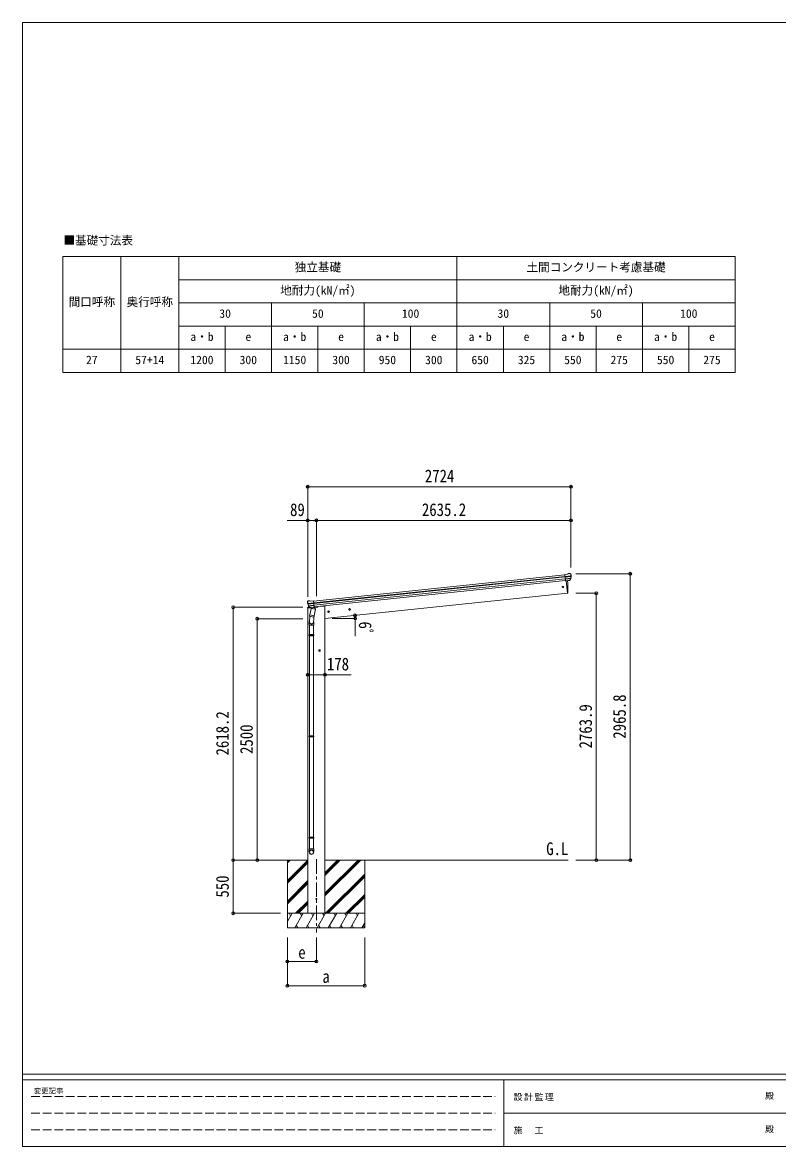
# Model space of a CAD drawing. Units: millimetres at full size, sheet at 1:30. Extents: x -8432 to 8432, y -5820 to 5820.
# Drawn here: x -8432 to -616, y -5820 to 5820 of the extents above; entities that cross this region are included whole.
import ezdxf
from ezdxf.enums import TextEntityAlignment as Align

# ---------------------------------------------------------------- set-up
doc = ezdxf.new("R2010")
doc.units = ezdxf.units.MM
doc.header["$LTSCALE"] = 30
doc.header["$PDMODE"] = 32
doc.header["$PDSIZE"] = 30
doc.linetypes.add('CHAIN1', pattern=[8, 5, -1, 1, -1])
doc.linetypes.add('DASHED3', pattern=[4, 3, -1])
for name, color, linetype, lineweight in [('0-0_0', 7, 'Continuous', 9), ('0-1_本体', 5, 'CHAIN1', 9), ('0-3_ELV2', 4, 'Continuous', 9), ('0-6_OTH_LINE', 6, 'Continuous', 9), ('0-9_OUTLINE', 7, 'Continuous', 9), ('8-0', 7, 'Continuous', 18), ('F-0_240', 7, 'Continuous', 9)]:
    doc.layers.add(name, color=color, linetype=linetype, lineweight=lineweight)
doc.layers.add('0-7_SHAPE', color=7, linetype='Continuous')
doc.styles.add('ＭＳ ゴシック', font='')
doc.styles.get('ＭＳ ゴシック').set_extended_font_data('MS Gothic')

msp = doc.modelspace()

# ---------------------------------------------------------------- linework, layer by layer
at = {"layer": '0-0_0'}
for p, q in [((-5929.77, -2854.52), (-5478.63, -2854.52)), ((-5689.63, -2854.52), (-5689.63, -3554.52)), ((-5689.63, -2881.9), (-5662.25, -2854.52)), ((-5689.63, -2867.76), (-5676.39, -2854.52)), ((-5689.63, -3065.75), (-5478.63, -2854.75)), ((-5689.63, -3079.89), (-5478.63, -2868.89)), ((-5689.63, -3094.03), (-5478.63, -2883.03)), ((-5300.63, -2854.52), (-2783.18, -2854.52)), ((-5300.63, -3225.53), (-4929.62, -2854.52)), ((-5300.63, -3197.25), (-4957.9, -2854.52)), ((-5300.63, -3211.39), (-4943.76, -2854.52)), ((-5300.63, -3013.4), (-5141.75, -2854.52)), ((-5300.63, -2999.26), (-5155.89, -2854.52)), ((-5300.63, -2985.12), (-5170.03, -2854.52)), ((-4889.63, -2854.52), (-4889.63, -3554.52)), ((-5295.77, -3404.52), (-4889.63, -2998.38)), ((-5281.63, -3404.52), (-4889.63, -3012.52)), ((-5689.63, -3277.88), (-5478.63, -3066.88)), ((-5689.63, -3292.02), (-5478.63, -3081.02)), ((-5689.63, -3306.16), (-5478.63, -3095.17)), ((-5267.49, -3404.52), (-4889.63, -3026.67)), ((-5083.64, -3404.52), (-4889.63, -3210.51)), ((-5069.5, -3404.52), (-4889.63, -3224.65)), ((-5055.36, -3404.52), (-4889.63, -3238.8)), ((-5604.14, -3404.52), (-5478.63, -3279.01)), ((-5590, -3404.52), (-5478.63, -3293.15)), ((-5575.86, -3404.52), (-5478.63, -3307.3)), ((-4889.63, -3404.52), (-5689.63, -3404.52)), ((-5689.63, -3488.35), (-5641.23, -3404.52)), ((-5656.23, -3430.5), (-5671.23, -3404.52)), ((-5612.36, -3554.52), (-5525.76, -3404.52)), ((-5540.76, -3430.5), (-5555.76, -3404.52)), ((-5496.89, -3554.52), (-5410.29, -3404.52)), ((-5425.29, -3430.5), (-5440.29, -3404.52)), ((-5381.42, -3554.52), (-5294.82, -3404.52)), ((-5309.82, -3430.5), (-5324.82, -3404.52)), ((-5265.95, -3554.52), (-5179.35, -3404.52)), ((-5194.35, -3430.5), (-5209.35, -3404.52)), ((-5150.48, -3554.52), (-5063.88, -3404.52)), ((-5093.88, -3404.52), (-5078.88, -3430.5)), ((-5035.01, -3554.52), (-4948.41, -3404.52)), ((-4963.41, -3430.5), (-4978.41, -3404.52)), ((-5689.63, -3554.52), (-4889.63, -3554.52)), ((-5597.37, -3528.54), (-5582.37, -3554.52)), ((-5481.89, -3528.54), (-5466.9, -3554.52)), ((-5366.43, -3528.54), (-5351.43, -3554.52)), ((-5250.96, -3528.54), (-5235.96, -3554.52)), ((-5135.49, -3528.54), (-5120.49, -3554.52)), ((-5020.01, -3528.54), (-5005.02, -3554.52)), ((-4919.54, -3554.52), (-4889.63, -3502.71)), ((-4904.54, -3528.54), (-4889.63, -3554.37))]:
    msp.add_line(p, q, dxfattribs=at)
at = {"layer": '0-1_本体'}
msp.add_line((-5389.63, -2845.53), (-5389.63, -3604.74), dxfattribs=at)
at = {"layer": '0-3_ELV2'}
for p, q in [((-5418.72, -172.52), (-2816.97, 100.94)), ((-5416.74, -191.41), (-2814.99, 82.04)), ((-5416.31, -195.59), (-2814.55, 77.87)), ((-5414.21, -215.45), (-2812.46, 58.01)), ((-2810.7, 41.27), (-5412.45, -232.19)), ((-2790.66, 105.72), (-2817.18, 102.93)), ((-2810.4, 38.38), (-2817.18, 102.93)), ((-2815.03, 82.4), (-2755.29, 88.68)), ((-2754.81, 82.81), (-2814.41, 76.55)), ((-2755.64, 66.06), (-2812.68, 60.06)), ((-2757.03, 61.39), (-2812.21, 55.6)), ((-2767.04, 43.16), (-2810.42, 38.6)), ((-2810.4, 38.38), (-2800.45, 39.42)), ((-2803.52, 39.1), (-2790.13, -88.29)), ((-2800.45, 39.42), (-2800.18, 39.36)), ((-2800.18, 39.36), (-2774.85, 42.02)), ((-2790.66, 105.72), (-2779.06, 112.69)), ((-2777.83, 113.1), (-2764.34, 114.52)), ((-2774.85, 42.02), (-2774.6, 42.14)), ((-2774.6, 42.14), (-2766.9, 42.95)), ((-2765.59, 44.82), (-2756.14, 63.12)), ((-2764.54, 44.39), (-2754.42, 62.65)), ((-2760.68, 113.43), (-2760.68, 113.43)), ((-2760.68, 113.43), (-2755.5, 109.23)), ((-2754.11, 105.54), (-2754.42, 107.39)), ((-2790.13, -88.29), (-5300.63, -352.16)), ((-2790.13, -88.29), (-2788.07, -88)), ((-5481.17, -181.09), (-5481.25, -179.22)), ((-5479.88, -176.32), (-5480.58, -177.18)), ((-5476.39, -172), (-5479.88, -176.32)), ((-5416.77, -191.06), (-5476.51, -197.33)), ((-5476.39, -172), (-5476.38, -172)), ((-5475.76, -203.17), (-5416.16, -196.91)), ((-5473.03, -170.18), (-5473.02, -170.18)), ((-5458.25, -238.73), (-5471.95, -222.98)), ((-5471.46, -219.39), (-5414.43, -213.39)), ((-5457.31, -238.09), (-5470.36, -222.16)), ((-5469.13, -223.66), (-5413.96, -217.86)), ((-5445.45, -173.31), (-5418.93, -170.53)), ((-5412.15, -235.08), (-5418.93, -170.53)), ((-5373.9, -228.13), (-5374.33, -231.36)), ((-5343.13, -225.52), (-5373.99, -228.76)), ((-5300.63, -225.52), (-5343.13, -225.52)), ((-5300.63, -3404.52), (-5300.63, -225.52)), ((-5480.88, -239.68), (-5481.78, -246.51)), ((-5481.78, -246.51), (-5448.05, -242.97)), ((-5478.63, -3404.52), (-5478.63, -246.18)), ((-5461.37, -235.32), (-5478.22, -237.09)), ((-5447.95, -238.84), (-5455.64, -239.65)), ((-5455.55, -239.41), (-5412.17, -234.85)), ((-5454.8, -239.65), (-5453.23, -239.49)), ((-5453.23, -239.49), (-5415.69, -235.54)), ((-5447.68, -238.91), (-5447.95, -238.84)), ((-5422.35, -236.24), (-5447.68, -238.91)), ((-5422.09, -236.12), (-5422.35, -236.24)), ((-5412.15, -235.08), (-5422.09, -236.12)), ((-5415.69, -235.54), (-5414.13, -235.38)), ((-5408.03, -238.76), (-5378.76, -235.68)), ((-5264.7, -273.46), (-5270.77, -277.87)), ((-5257.84, -276.52), (-5264.7, -273.46)), ((-5263.13, -288.39), (-5257.06, -283.98)), ((-5257.06, -283.98), (-5257.84, -276.52)), ((-5045.91, -250.47), (-5051.98, -254.88)), ((-5039.05, -253.52), (-5045.91, -250.47)), ((-5044.34, -265.4), (-5038.26, -260.98)), ((-5038.26, -260.98), (-5039.05, -253.52)), ((-5357.13, -676.57), (-5363.63, -680.32)), ((-5363.63, -680.32), (-5363.63, -687.82)), ((-5363.63, -687.82), (-5357.13, -691.58)), ((-5350.63, -680.32), (-5357.13, -676.57))]:
    msp.add_line(p, q, dxfattribs=at)
for points in [[(-5459.54, -168.76), (-5459.54, -168.76), (-5473.02, -170.18)], [(-5445.45, -173.31), (-5458.25, -168.91), (-5458.25, -168.91)], [(-5270.77, -277.87), (-5269.99, -285.34), (-5263.13, -288.39)], [(-5051.98, -254.88), (-5051.19, -262.34), (-5044.34, -265.4)], [(-5357.13, -691.58), (-5350.63, -687.82), (-5350.63, -680.32)]]:
    msp.add_lwpolyline(points, dxfattribs=at)
for centre, radius in [((-2836.92, -25.74), 6.5), ((-5263.92, -280.93), 8.5), ((-5263.92, -280.93), 7.7), ((-5263.92, -280.93), 6.5), ((-5045.12, -257.93), 8.5), ((-5045.12, -257.93), 7.7), ((-5045.12, -257.93), 6.5), ((-5357.13, -684.07), 8.5), ((-5357.13, -684.07), 7.7), ((-5357.13, -684.07), 6.5), ((-5389.63, -3254.52), 4.5)]:
    msp.add_circle(centre, radius, dxfattribs=at)
for centre, radius, start, end in [((-3684.73, -48.08), 900, 357.63919, 5.64987), ((-2777.52, 110.11), 3, 96.02369, 120.97631), ((-2767.16, 45.84), 2.99, 285.2717, 331.00739), ((-2763.82, 109.54), 5, 51.04426, 95.95574), ((-2947.67, 83.89), 192.44, 1.4271, 6.57578), ((-2758.81, 64.49), 3, 332.69111, 354.20009), ((-2955, 84.42), 200.2, 354.20009, 359.53883), ((-2710.01, 90.79), 45.32, 182.67122, 185.64518), ((-2754.62, 81.47), 1.35, 95.1605, 97.91927), ((-2752.01, 83.03), 2.74, 179.02151, 184.43412), ((-2757.04, 64.1), 3, 331, 354.13916), ((-2955, 84.42), 202, 354.13916, 6), ((-2788.49, -85.03), 3, 278, 357.63919), ((-5280.28, -159.97), 202, 186, 197.86084), ((-5287.34, -162.02), 192.44, 185.42422, 190.5729), ((-5521.23, -204.68), 45.32, 6.35482, 9.32878), ((-5472.5, -175.15), 5, 96.04426, 140.95574), ((-5478.54, -203.54), 2.74, 7.56588, 12.97849), ((-5475.67, -204.52), 1.35, 94.08073, 96.8395), ((-5280.28, -159.97), 200.2, 192.46117, 197.79991), ((-5469.68, -221.01), 3, 197.86084, 221), ((-5468.04, -220.26), 3, 197.79991, 219.30889), ((-5459.23, -171.74), 3, 71.02369, 95.97631), ((-5379.29, -230.71), 5, 276, 352.5), ((-5477.9, -240.07), 3, 96, 172.5), ((-5455.99, -236.77), 2.99, 220.99261, 266.7283), ((-5454.85, -239.16), 0.5, 240.73754, 276), ((-5414.18, -234.88), 0.5, 276, 311.26246)]:
    msp.add_arc(centre, radius, start, end, dxfattribs=at)
for centre, major_axis, ratio, start_param, end_param in [((-2767.36, 46.14), (-0.11, 3), 0.642905, 3.24593831, 4.20392797), ((-2767.22, 45.94), (1.66, -2.51), 0.997631, 5.80419048, 5.89294842), ((-2767.3, 46.04), (3.53, -2.11), 0.650902, 5.25614477, 5.32895537), ((-2764.93, 46.39), (1.08, 3.13), 0.040856, 2.11350352, 2.14162489), ((-2756.37, 105.93), (-0.87, 5.91), 0.020485, 0.67143203, 1.56913061), ((-2761.77, 110.45), (5.88, -1.31), 0.24881, 0.46058498, 0.46410383), ((-2757.39, 106.9), (-2.34, 1.9), 0.995767, 3.98597162, 4.71238898), ((-2952.7, 62.47), (-20.92, 199.05), 0.994373, 4.71137894, 4.7277536), ((-5478.25, -179.07), (1.9, 2.34), 0.995767, 1.57079633, 2.29721369), ((-5474.7, -174.69), (-5.48, -2.51), 0.24881, 5.81908147, 5.82260033), ((-5479.04, -180.23), (-0.38, 5.97), 0.020485, 4.7140547, 5.61175327), ((-5277.97, -181.92), (-20.92, 199.05), 0.994373, 1.55543171, 1.57180637), ((-5277.97, -181.92), (-20.92, 199.05), 0.994373, 4.71137894, 4.7277536), ((-5458.29, -236.69), (-1.71, 2.84), 0.040856, 4.14156042, 4.16968179), ((-5455.86, -236.43), (-0.51, 2.96), 0.642905, 2.07925734, 3.03724699), ((-5455.9, -236.54), (-3.02, -2.79), 0.650902, 0.95422993, 1.02704053), ((-5455.95, -236.66), (-1.1, -2.8), 0.997631, 0.39023689, 0.47899483)]:
    msp.add_ellipse(centre, major_axis=major_axis, ratio=ratio, start_param=start_param, end_param=end_param, dxfattribs=at)
at = {"layer": '0-6_OTH_LINE'}
for p, q in [((-5478.63, 1012.53), (-5478.63, -128.54)), ((-5478.63, 1012.53), (-2754.38, 1012.53)), ((-2754.38, 1012.53), (-2754.38, 175.35)), ((-5478.63, 663.53), (-5692.16, 663.53)), ((-5389.63, 663.53), (-5478.63, 663.53)), ((-5478.63, 663.53), (-5478.63, 175.35)), ((-5389.63, 663.53), (-5389.63, -120.37)), ((-2754.38, 663.53), (-5389.63, 663.53)), ((-2754.38, 663.53), (-2754.38, 175.35)), ((-2140.39, 111.28), (-2704.25, 111.28)), ((-2140.39, 111.28), (-2140.39, -2854.52)), ((-2491.39, -90.62), (-2704.25, -90.62)), ((-2491.39, -90.62), (-2491.39, -2854.52)), ((-6250.88, -2854.52), (-6250.88, -236.32)), ((-6250.88, -236.32), (-5529.13, -236.32)), ((-6001.88, -2854.52), (-6001.88, -354.52)), ((-6001.88, -354.52), (-5529.13, -354.52)), ((-5300.63, -934.07), (-5478.63, -934.07)), ((-6250.88, -2854.52), (-5760.49, -2854.52)), ((-6250.88, -3404.52), (-6250.88, -2854.52)), ((-6001.88, -2854.52), (-5760.49, -2854.52)), ((-2491.39, -2854.52), (-2704.25, -2854.52)), ((-2140.39, -2854.52), (-2704.25, -2854.52)), ((-6250.88, -3404.52), (-5760.49, -3404.52)), ((-5689.63, -4154.52), (-5689.63, -3655.52)), ((-5689.63, -3904.52), (-5689.63, -3655.52)), ((-5389.63, -3904.52), (-5389.63, -3655.52)), ((-4889.63, -4154.52), (-4889.63, -3655.52)), ((-5689.63, -3904.52), (-5389.63, -3904.52)), ((-5689.63, -4154.52), (-4889.63, -4154.52))]:
    msp.add_line(p, q, dxfattribs=at)
at = {"layer": '0-6_OTH_LINE', "lineweight": 18}
for p, q in [((-4988.48, -352.16), (-5226.27, -352.16)), ((-4988.48, -352.16), (-4988.48, -533.66)), ((-5300.63, -934.07), (-5028.58, -934.07))]:
    msp.add_line(p, q, dxfattribs=at)
at = {"layer": '0-6_OTH_LINE'}
msp.add_arc((-5226.27, -352.16), 237.79, 0, 7.8733, dxfattribs=at)
for p in [(-5478.63, 1012.53), (-2754.38, 1012.53), (-5478.63, 663.53), (-5389.63, 663.53), (-2754.38, 663.53), (-2140.39, 111.28), (-2491.39, -90.62), (-6250.88, -236.32), (-6001.88, -354.52), (-4990.72, -319.58), (-4988.48, -352.16), (-5478.63, -934.07), (-5300.63, -934.07), (-6250.88, -2854.52), (-6001.88, -2854.52), (-2491.39, -2854.52), (-2140.39, -2854.52), (-6250.88, -3404.52), (-5689.63, -3904.52), (-5389.63, -3904.52), (-5689.63, -4154.52), (-4889.63, -4154.52)]:
    msp.add_point(p, dxfattribs=at)
at = {"layer": '0-9_OUTLINE'}
for p, q in [((-5455.76, -328.96), (-5461.32, -384.68)), ((-5460.65, -325.92), (-5458.16, -313.67)), ((-5460.44, -327.32), (-5460.44, -327.32)), ((-5459.1, -328.28), (-5418.14, -336.61)), ((-5444.81, -248.02), (-5458.17, -313.67)), ((-5413.29, -322.8), (-5458.17, -313.67)), ((-5454.8, -239.65), (-5414.13, -235.38)), ((-5451.44, -239.95), (-5451.59, -240.68)), ((-5450.98, -241.81), (-5426.22, -251.56)), ((-5399.93, -257.15), (-5444.81, -248.02)), ((-5442.64, -245.1), (-5443.3, -248.33)), ((-5421.83, -236.57), (-5424.75, -250.92)), ((-5412.86, -320.66), (-5419.51, -388.41)), ((-5413.3, -322.8), (-5415.84, -335.27)), ((-5413.29, -322.8), (-5399.93, -257.15)), ((-5412.31, -233.5), (-5411.39, -233.68)), ((-5411.39, -233.68), (-5400.19, -250.61)), ((-5400.19, -250.61), (-5401.45, -256.84)), ((-5463.47, -421.84), (-5463.47, -387.49)), ((-5417.47, -421.84), (-5463.47, -421.84)), ((-5461.47, -421.84), (-5461.47, -518.59)), ((-5419.47, -421.84), (-5419.47, -518.59)), ((-5417.47, -387.19), (-5417.47, -421.84)), ((-5463.47, -520.59), (-5462.47, -518.59)), ((-5417.47, -520.59), (-5463.47, -520.59)), ((-5417.47, -528.59), (-5463.47, -528.59)), ((-5418.47, -518.59), (-5462.47, -518.59)), ((-5418.47, -530.59), (-5462.47, -530.59)), ((-5461.47, -530.59), (-5461.47, -1566.77)), ((-5419.47, -530.59), (-5419.47, -1566.77)), ((-5417.47, -520.59), (-5418.47, -518.59)), ((-5417.47, -528.59), (-5418.47, -530.59)), ((-5417.47, -520.59), (-5417.47, -528.59)), ((-5463.47, -1568.77), (-5462.47, -1566.77)), ((-5417.47, -1568.77), (-5463.47, -1568.77)), ((-5417.47, -1576.77), (-5463.47, -1576.77)), ((-5418.47, -1566.77), (-5462.47, -1566.77)), ((-5418.47, -1578.77), (-5462.47, -1578.77)), ((-5461.47, -1578.77), (-5461.47, -2614.96)), ((-5419.47, -1578.77), (-5419.47, -2614.96)), ((-5417.47, -1568.77), (-5418.47, -1566.77)), ((-5417.47, -1576.77), (-5418.47, -1578.77)), ((-5417.47, -1568.77), (-5417.47, -1576.77)), ((-5463.47, -2616.96), (-5462.47, -2614.96)), ((-5417.47, -2616.96), (-5463.47, -2616.96)), ((-5417.47, -2624.96), (-5463.47, -2624.96)), ((-5418.47, -2614.96), (-5462.47, -2614.96)), ((-5418.47, -2626.96), (-5462.47, -2626.96)), ((-5461.47, -2626.96), (-5461.47, -2736.96)), ((-5419.47, -2626.96), (-5419.47, -2736.96)), ((-5417.47, -2616.96), (-5418.47, -2614.96)), ((-5417.47, -2624.96), (-5418.47, -2626.96)), ((-5417.47, -2616.96), (-5417.47, -2624.96)), ((-5463.47, -2771.1), (-5463.47, -2736.96)), ((-5417.47, -2736.96), (-5463.47, -2736.96)), ((-5417.47, -2771.1), (-5417.47, -2736.96))]:
    msp.add_line(p, q, dxfattribs=at)
for points in [[(-5463.47, -520.59), (-5463.47, -528.59), (-5462.47, -530.59)], [(-5463.47, -1568.77), (-5463.47, -1576.77), (-5462.47, -1578.77)], [(-5463.47, -2616.96), (-5463.47, -2624.96), (-5462.47, -2626.96)]]:
    msp.add_lwpolyline(points, dxfattribs=at)
for centre, radius, start, end in [((-5458.75, -326.34), 1.95, 167.54017, 209.97766), ((-5458.7, -326.32), 2, 209.90962, 258.5), ((-5454.85, -239.16), 0.5, 240.73754, 276), ((-5451.93, -239.86), 0.5, 348.5, 96), ((-5450.61, -240.88), 1, 168.5, 248.5), ((-5425.75, -250.65), 1.03, 242.53897, 344.46569), ((-5421.25, -236.73), 0.604, 93.09842, 164.70595), ((-5417.74, -334.65), 2, 258.5, 341.96843), ((-5414.18, -234.88), 0.5, 276, 311.26246), ((-5433.47, -387.49), 30, 177.45142, 180)]:
    msp.add_arc(centre, radius, start, end, dxfattribs=at)
for centre, major_axis, ratio, start_param, end_param in [((-5440.47, -387.19), (23, 0), 0.996195, 2.62193603, 6.60747969), ((-5440.47, -387.19), (21, 0), 0.996195, 3.02154981, 6.2247991), ((-5440.47, -2769.36), (-23, 0), 0.996195, 3.14159265, 6.28318531), ((-5440.47, -2771.1), (-23, 0), 0.996195, 3.14159265, 6.28318531), ((-5440.47, -2771.1), (0, -23.43), 0.981806, 4.71238898, 7.85398163)]:
    msp.add_ellipse(centre, major_axis=major_axis, ratio=ratio, start_param=start_param, end_param=end_param, dxfattribs=at)
msp.add_ellipse((-5440.47, -2771.1), major_axis=(21, 0), ratio=0.996195, dxfattribs=at)
at = {"layer": '8-0'}
for p, q in [((-8013.98, 3395.3), (-1053.98, 3395.3)), ((-8013.98, 3395.3), (-8013.98, 2195.3)), ((-7413.98, 3395.3), (-7413.98, 2195.3)), ((-6813.98, 3395.3), (-6813.98, 2195.3)), ((-3933.98, 3395.3), (-3933.98, 2195.3)), ((-1053.98, 3395.3), (-1053.98, 2195.3)), ((-6813.98, 3155.3), (-1053.98, 3155.3)), ((-6813.98, 2915.3), (-1053.98, 2915.3)), ((-5853.98, 2915.3), (-5853.98, 2195.3)), ((-4893.98, 2915.3), (-4893.98, 2195.3)), ((-2973.98, 2915.3), (-2973.98, 2195.3)), ((-2013.98, 2915.3), (-2013.98, 2195.3)), ((-6813.98, 2675.3), (-1053.98, 2675.3)), ((-6333.98, 2675.3), (-6333.98, 2195.3)), ((-5373.98, 2675.3), (-5373.98, 2195.3)), ((-4413.98, 2675.3), (-4413.98, 2195.3)), ((-3453.98, 2675.3), (-3453.98, 2195.3)), ((-2493.98, 2675.3), (-2493.98, 2195.3)), ((-1533.98, 2675.3), (-1533.98, 2195.3)), ((-8013.98, 2435.3), (-1053.98, 2435.3)), ((-8013.98, 2195.3), (-1053.98, 2195.3))]:
    msp.add_line(p, q, dxfattribs=at)
at = {"layer": 'F-0_240', "color": 5}
for p, q in [((-8432.06, 5820), (-8432.06, -5820)), ((-8432.06, 5820), (8007.94, 5820)), ((-8432.06, -5070), (8007.94, -5070)), ((-8432.06, -5130), (5341.19, -5130)), ((-3448.82, -5130), (-3448.82, -5820)), ((-3448.82, -5475), (2701.18, -5475)), ((-8432.06, -5820), (8007.94, -5820))]:
    msp.add_line(p, q, dxfattribs=at)
at = {"layer": 'F-0_240', "color": 4, "linetype": 'DASHED3'}
for p, q in [((-8342.06, -5302.5), (-3538.82, -5302.5)), ((-8342.06, -5475), (-3538.82, -5475)), ((-8342.06, -5647.5), (-3538.82, -5647.5))]:
    msp.add_line(p, q, dxfattribs=at)

# ---------------------------------------------------------------- texts
at = {"layer": '0-6_OTH_LINE', "color": 7, "style": 'ＭＳ ゴシック', "width": 0.85}
for s, p in [('2724', (-4266.51, 1018.53)), ('89', (-5662.11, 669.23)), ('2635.2', (-4297.01, 669.53)), ('178', (-5280.46, -928.99)), ('e', (-5577.13, -3914.52)), ('a', (-5327.13, -4164.52))]:
    msp.add_text(s, height=132, dxfattribs=at).set_placement(p, align=Align.BOTTOM_LEFT)
for s, rotation, p in [('6ﾟ', 270, (-4988.93, -383.68)), ('2965.8', 90, (-2146.39, -1596.62)), ('2763.9', 90, (-2497.39, -1697.57)), ('2618.2', 90, (-6256.88, -1770.42)), ('2500', 90, (-6007.88, -1754.52)), ('550', 90, (-6256.88, -3242.02))]:
    msp.add_text(s, height=132, rotation=rotation, dxfattribs=at).set_placement(p, align=Align.BOTTOM_LEFT)
at = {"layer": '0-7_SHAPE', "style": 'ＭＳ ゴシック', "width": 0.85}
msp.add_text('G.L', height=132, dxfattribs=at).set_placement((-3010.14, -2841.72), align=Align.BOTTOM_LEFT)
at = {"layer": '8-0', "style": 'ＭＳ ゴシック'}
for s, p in [('■基礎寸法表', (-8008.22, 3493.8)), ('独立基礎', (-5613.98, 3215.3)), ('土間コンクリート考慮基礎', (-3213.98, 3215.3)), ('地耐力(kN/㎡)', (-5763.98, 2975.3)), ('地耐力(kN/㎡)', (-2883.98, 2975.3)), ('間口呼称', (-7953.98, 2855.3)), ('奥行呼称', (-7353.98, 2855.3)), ('30', (-6393.98, 2735.3)), ('50', (-5433.98, 2735.3)), ('100', (-4503.98, 2735.3)), ('30', (-3513.98, 2735.3)), ('50', (-2553.98, 2735.3)), ('100', (-1623.98, 2735.3)), ('a・b', (-6693.98, 2495.3)), ('e', (-6123.98, 2495.3)), ('a・b', (-5733.98, 2495.3)), ('e', (-5163.98, 2495.3)), ('a・b', (-4773.98, 2495.3)), ('e', (-4203.98, 2495.3)), ('a・b', (-3813.98, 2495.3)), ('e', (-3243.98, 2495.3)), ('a・b', (-2853.98, 2495.3)), ('e', (-2283.98, 2495.3)), ('a・b', (-1893.98, 2495.3)), ('e', (-1323.98, 2495.3)), ('27', (-7773.98, 2255.3)), ('57+14', (-7263.98, 2255.3)), ('1200', (-6693.98, 2255.3)), ('300', (-6183.98, 2255.3)), ('1150', (-5733.98, 2255.3)), ('300', (-5223.98, 2255.3)), ('950', (-4743.98, 2255.3)), ('300', (-4263.98, 2255.3)), ('650', (-3783.98, 2255.3)), ('325', (-3303.98, 2255.3)), ('550', (-2823.98, 2255.3)), ('275', (-2343.98, 2255.3)), ('550', (-1863.98, 2255.3)), ('275', (-1383.98, 2255.3))]:
    msp.add_text(s, height=87.98, dxfattribs=at).set_placement(p, align=Align.BOTTOM_LEFT)
at = {"layer": 'F-0_240', "style": 'ＭＳ ゴシック'}
for s, height, p in [('変更記事', 54.99, (-8314.83, -5287.5)), ('殿', 65.98, (-744.53, -5347.5)), ('殿', 65.98, (-744.53, -5692.5))]:
    msp.add_text(s, height=height, dxfattribs=at).set_placement(p, align=Align.BOTTOM_LEFT)
at = {"layer": 'F-0_240', "char_height": 65.98, "attachment_point": 7, "style": 'ＭＳ ゴシック'}
for s, insert in [('\\T1.17;設計監理', (-3347.49, -5347.5)), ('\\T1.17;施\u3000工', (-3347.49, -5692.5))]:
    msp.add_mtext(s, dxfattribs=dict(at, insert=insert))

doc.saveas('drawing.dxf')
